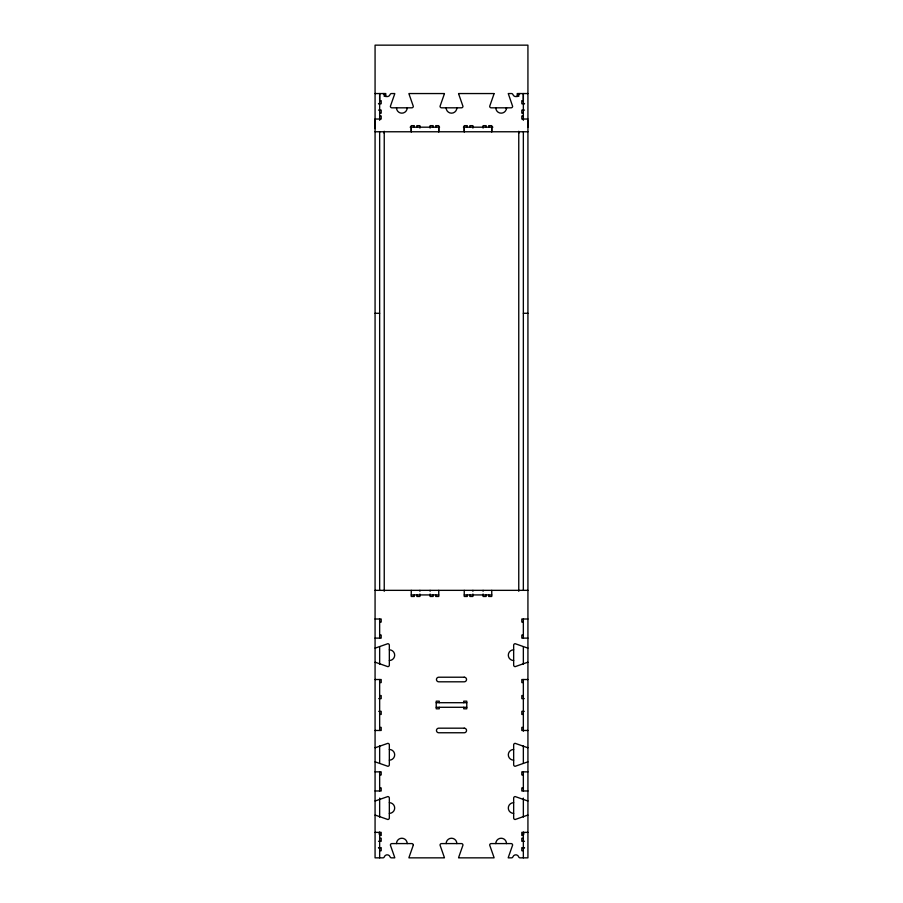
<?xml version="1.0" encoding="UTF-8"?>
<svg xmlns="http://www.w3.org/2000/svg" width="903" height="903" viewBox="0 0 903 903"><rect width="100%" height="100%" fill="white"/><g stroke="black" fill="none" stroke-linecap="round" stroke-linejoin="round"><path stroke-width="1.35" d="M375.072 128.587L375.072 119.027L381.19 119.027L381.19 115.979L379.655 115.979M384.238 133.294L384.238 131.262M411.249 127.188L411.249 131.77L411.249 125.652L414.308 125.652L414.308 127.188M438.756 127.188L438.756 131.77L438.756 125.652L435.709 125.652L435.709 127.188M464.244 127.188L464.244 131.77L464.244 125.652L467.291 125.652L467.291 127.188M491.751 127.188L491.751 131.77L491.751 125.652L488.692 125.652L488.692 127.188M518.762 133.294L518.762 131.262M527.928 127.188L527.928 120.562M506.425 108.699L506.504 107.818A5.35 5.35 0 0 1 501.154 113.168A5.35 5.35 0 0 1 495.803 107.818M494.02 93.889L489.686 106.294A1.524 1.524 0 0 0 491.221 107.818L511.087 107.818A1.524 1.524 0 0 0 512.622 106.294L508.254 93.551L511.47 93.551A1.535 1.535 0 0 1 512.915 94.578A3.059 3.059 0 0 0 518.683 94.578A1.524 1.524 0 0 1 520.117 93.551M375.072 93.551L385.773 93.551L385.773 96.61M494.054 93.551L458.6 93.551A1.513 1.513 0 0 0 458.656 93.991L462.968 106.294A1.524 1.524 0 0 1 461.433 107.818L441.567 107.818A1.535 1.535 0 0 1 440.032 106.294L444.344 93.991A1.524 1.524 0 0 0 444.4 93.551L408.946 93.551A1.513 1.513 0 0 0 409.003 93.991L413.314 106.294A1.535 1.535 0 0 1 411.779 107.818L391.913 107.818A1.524 1.524 0 0 1 390.378 106.294L394.69 93.991A1.524 1.524 0 0 0 394.746 93.551L391.53 93.551A1.524 1.524 0 0 0 390.085 94.578A3.059 3.059 0 0 1 384.317 94.578A1.535 1.535 0 0 0 382.883 93.551M527.928 93.551L517.227 93.551L517.227 96.61M378.515 103.563L379.655 103.563M523.345 103.563L524.485 103.563M378.515 103.743L381.19 103.743L381.19 100.684L379.655 100.684L379.655 93.551L379.655 120.28M524.485 103.743L521.81 103.743L521.81 100.684L523.345 100.684L523.345 93.551L523.345 120.28M378.515 110.11L381.19 110.11L381.19 113.168L379.655 113.168M524.485 110.11L521.81 110.11L521.81 113.168L523.345 113.168M523.345 115.979L521.81 115.979L521.81 119.027L527.928 119.027M410.131 127.188L439.58 127.188M463.42 127.188L492.869 127.188M375.072 131.77L527.928 131.77M375.072 313.285L379.655 313.285M523.345 313.285L527.928 313.285M375.072 590.348L527.928 590.348M411.249 594.93L438.756 594.93M464.244 594.93L491.751 594.93M375.072 619.006L381.19 619.006L381.19 622.065L379.655 622.065M527.928 619.006L521.81 619.006L521.81 622.065L523.345 622.065M379.655 635.057L381.19 635.057L381.19 638.116L375.072 638.116M523.345 635.057L521.81 635.057L521.81 638.116L527.928 638.116M375.072 679.519L381.19 679.519L381.19 682.566L379.655 682.566M527.928 679.519L521.81 679.519L521.81 682.566L523.345 682.566M379.655 695.57L381.19 695.57L381.19 698.617L378.741 698.617M523.345 695.57L521.81 695.57L521.81 698.617L524.259 698.617M436.217 702.703L466.783 702.703M436.217 707.286L466.783 707.286M378.741 711.361L381.19 711.361L381.19 714.42L379.655 714.42M524.259 711.361L521.81 711.361L521.81 714.42L523.345 714.42M379.655 727.412L381.19 727.412L381.19 730.471L375.072 730.471M523.345 727.412L521.81 727.412L521.81 730.471L527.928 730.471M375.072 771.862L381.19 771.862L381.19 774.921L379.655 774.921M527.928 771.862L521.81 771.862L521.81 774.921L523.345 774.921M379.655 787.913L381.19 787.913L381.19 790.972L375.072 790.972M523.345 787.913L521.81 787.913L521.81 790.972L527.928 790.972M375.072 832.374L381.19 832.374L381.19 835.433L379.655 835.433M527.928 832.374L521.81 832.374L521.81 835.433L523.345 835.433M378.888 833.898L379.655 833.898M523.345 833.898L524.112 833.898M379.655 838.232L381.19 838.232L381.19 841.291L378.515 841.291M523.345 838.232L521.81 838.232L521.81 841.291L524.485 841.291M378.515 847.657L381.19 847.657L381.19 850.716L379.655 850.716M524.485 847.657L521.81 847.657L521.81 850.716L523.345 850.716M378.515 847.849L379.655 847.849M523.345 847.849L524.485 847.849M523.345 131.77L523.345 590.348M523.345 619.006L523.345 638.116M523.345 646.604L523.345 664.247M523.345 679.519L523.345 731.227M523.345 745.743L523.345 763.385M523.345 771.862L523.345 790.972M523.345 798.105L523.345 817.102M523.345 832.002L523.345 857.85M518.762 93.551L518.762 96.373M518.762 131.77L518.762 591.262M491.751 590.348L491.751 596.465L488.692 596.465L488.692 594.93M486.153 127.188L486.153 125.652L483.094 125.652L483.094 128.102M486.153 594.93L486.153 596.465L483.094 596.465L483.094 594.016M483.094 590.348L483.094 591.262M472.901 128.102L472.901 125.652L469.842 125.652L469.842 127.188M472.901 590.348L472.901 591.262M472.901 594.016L472.901 596.465L469.842 596.465L469.842 594.93M467.291 594.93L467.291 596.465L464.244 596.465L464.244 590.348M463.724 702.703L463.724 701.168L466.783 701.168L466.783 708.81L463.724 708.81L463.724 707.286M439.276 702.703L439.276 701.168L436.217 701.168L436.217 708.81L439.276 708.81L439.276 707.286M438.756 590.348L438.756 596.465L435.709 596.465L435.709 594.93M433.158 127.188L433.158 125.652L430.099 125.652L430.099 128.102M433.158 594.93L433.158 596.465L430.099 596.465L430.099 594.016M430.099 590.348L430.099 591.262M419.906 128.102L419.906 125.652L416.847 125.652L416.847 127.188M419.906 590.348L419.906 591.262M419.906 594.016L419.906 596.465L416.847 596.465L416.847 594.93M414.308 594.93L414.308 596.465L411.249 596.465L411.249 590.348M384.238 93.551L384.238 96.373M384.238 131.77L384.238 591.262M379.655 131.77L379.655 590.348M379.655 619.006L379.655 638.116M379.655 646.604L379.655 664.247M379.655 679.519L379.655 730.471M379.655 745.743L379.655 763.385M379.655 771.862L379.655 790.972M379.655 798.105L379.655 817.102M379.655 832.002L379.655 857.85M527.928 747.718A1.524 1.524 0 0 1 527.487 747.65L515.195 743.35A1.524 1.524 0 0 0 513.66 744.873L513.66 764.751A1.524 1.524 0 0 0 515.195 766.275L527.487 761.974A1.524 1.524 0 0 1 527.928 761.906M527.928 800.938A1.524 1.524 0 0 1 527.487 800.871L515.195 796.57A1.524 1.524 0 0 0 513.66 798.094L513.66 817.971A1.524 1.524 0 0 0 515.195 819.495L527.487 815.195A1.524 1.524 0 0 1 527.928 815.127M375.072 815.127A1.524 1.524 0 0 1 375.513 815.195L387.805 819.495A1.524 1.524 0 0 0 389.34 817.971L389.34 798.094A1.524 1.524 0 0 0 387.805 796.57L375.513 800.871A1.524 1.524 0 0 1 375.072 800.938M375.072 761.906A1.524 1.524 0 0 1 375.513 761.974L387.805 766.275A1.524 1.524 0 0 0 389.34 764.751L389.34 744.873A1.524 1.524 0 0 0 387.805 743.35L375.513 747.65A1.524 1.524 0 0 1 375.072 747.718M527.928 648.072A1.524 1.524 0 0 1 527.487 648.015L515.195 643.704A1.524 1.524 0 0 0 513.66 645.239L513.66 665.105A1.524 1.524 0 0 0 515.195 666.64L527.487 662.328A1.524 1.524 0 0 1 527.928 662.271M375.072 648.072A1.524 1.524 0 0 0 375.513 648.015L387.805 643.704A1.524 1.524 0 0 1 389.34 645.239L389.34 665.105A1.524 1.524 0 0 1 387.805 666.64L375.513 662.328A1.524 1.524 0 0 0 375.072 662.271M396.496 843.583A5.35 5.35 0 0 1 401.846 838.232A5.35 5.35 0 0 1 407.197 843.583M446.15 843.583A5.35 5.35 0 0 1 451.5 838.232A5.35 5.35 0 0 1 456.85 843.583M495.803 843.583A5.35 5.35 0 0 1 501.154 838.232A5.35 5.35 0 0 1 506.504 843.583M389.34 649.821A5.35 5.35 0 0 1 394.69 655.172A5.35 5.35 0 0 1 389.34 660.522M513.66 660.522A5.35 5.35 0 0 1 508.31 655.172A5.35 5.35 0 0 1 513.66 649.821M389.34 749.456A5.35 5.35 0 0 1 394.69 754.806A5.35 5.35 0 0 1 389.34 760.157M389.34 802.677A5.35 5.35 0 0 1 394.69 808.027A5.35 5.35 0 0 1 389.34 813.377M513.66 813.377A5.35 5.35 0 0 1 508.31 808.027A5.35 5.35 0 0 1 513.66 802.677M513.66 760.157A5.35 5.35 0 0 1 508.31 754.806A5.35 5.35 0 0 1 513.66 749.456M407.197 107.818A5.35 5.35 0 0 1 401.846 113.168A5.35 5.35 0 0 1 396.496 107.818M456.85 107.818A5.35 5.35 0 0 1 451.5 113.168A5.35 5.35 0 0 1 446.15 107.818M413.314 845.106L409.003 857.41A1.524 1.524 0 0 0 408.946 857.85L444.4 857.85A1.524 1.524 0 0 0 444.344 857.41L440.032 845.106A1.524 1.524 0 0 1 441.567 843.583L461.433 843.583A1.524 1.524 0 0 1 462.968 845.106L458.656 857.41A1.524 1.524 0 0 0 458.6 857.85L494.054 857.85A1.524 1.524 0 0 0 493.997 857.41L489.686 845.106A1.524 1.524 0 0 1 491.221 843.583L511.087 843.583A1.524 1.524 0 0 1 512.622 845.106L508.31 857.41A1.524 1.524 0 0 0 508.254 857.85L511.47 857.85A1.524 1.524 0 0 0 512.915 856.834A3.059 3.059 0 0 1 518.683 856.834A1.524 1.524 0 0 0 520.117 857.85L527.928 857.85L527.928 45.15L375.072 45.15L375.072 857.85L382.883 857.85A1.524 1.524 0 0 0 384.317 856.834A3.059 3.059 0 0 1 390.085 856.834A1.524 1.524 0 0 0 391.53 857.85L394.746 857.85A1.524 1.524 0 0 0 394.69 857.41L390.378 845.106A1.524 1.524 0 0 1 391.913 843.583L411.779 843.583A1.524 1.524 0 0 1 413.314 845.106M464.244 677.216L438.756 677.216A2.291 2.291 0 0 0 436.465 679.519A2.291 2.291 0 0 0 438.756 681.81L464.244 681.81A2.291 2.291 0 0 0 466.535 679.519A2.291 2.291 0 0 0 464.244 677.216M464.244 728.179L438.756 728.179A2.291 2.291 0 0 0 436.465 730.471A2.291 2.291 0 0 0 438.756 732.762L464.244 732.762A2.291 2.291 0 0 0 466.535 730.471A2.291 2.291 0 0 0 464.244 728.179"/></g></svg>
